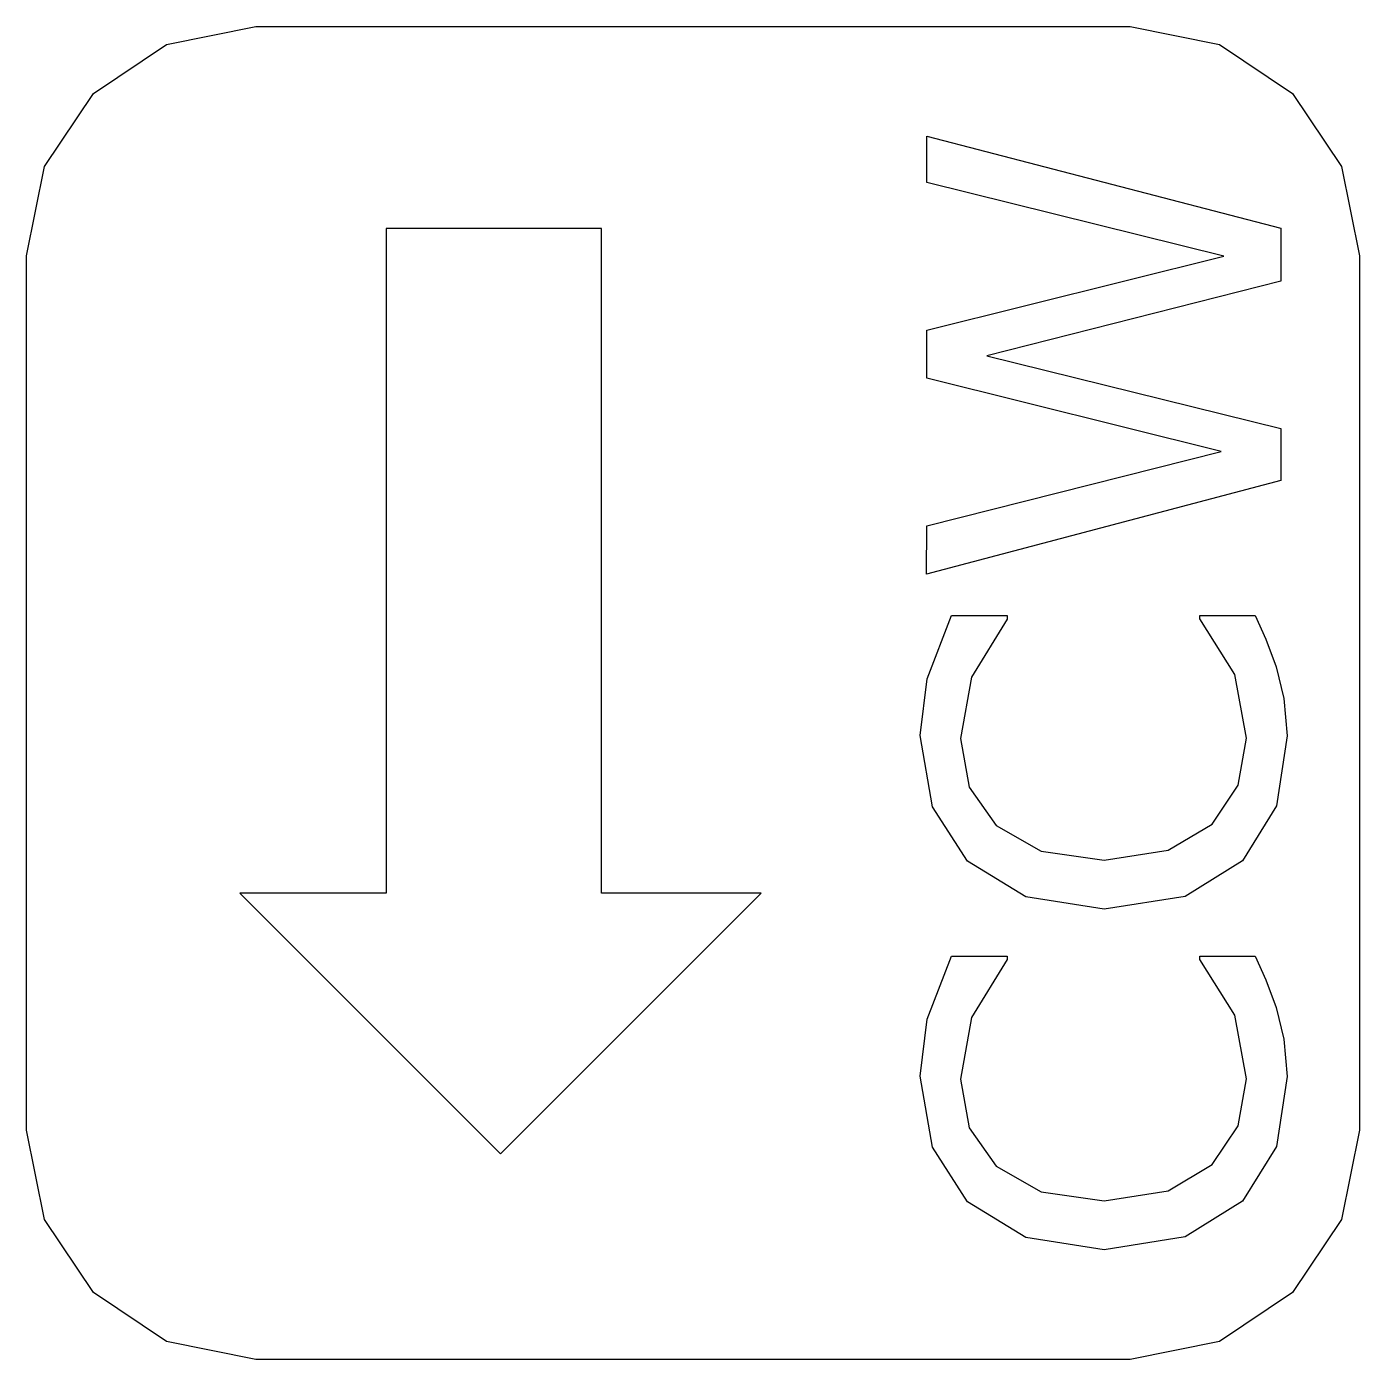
# Model space of a CAD drawing. Extents: x 11.06 to 16.58, y -23.98 to -18.46.
import ezdxf

# ---------------------------------------------------------------- set-up
doc = ezdxf.new("R2010")
doc.units = 0

msp = doc.modelspace()

# ---------------------------------------------------------------- linework, layer by layer
at = {"layer": 'Layer 1'}
for p, q in [((11.641799, -18.536982), (12.011738, -18.462662)), ((12.011738, -18.462662), (12.0117, -18.4627)), ((12.0117, -18.4627), (15.6301, -18.4627)), ((15.6301, -18.4627), (16.000039, -18.53702)), ((11.34034, -18.739902), (11.641799, -18.536982)), ((16.000039, -18.53702), (16.301499, -18.73994)), ((11.13742, -19.041361), (11.34034, -18.739902)), ((16.301499, -18.73994), (16.504418, -19.041399)), ((14.788, -18.916), (16.25375, -19.296957)), ((14.788, -19.107014), (14.788, -18.916)), ((11.0631, -19.4113), (11.13742, -19.041361)), ((16.504418, -19.041399), (16.578738, -19.411338)), ((16.01848, -19.413157), (14.788, -19.107014)), ((12.5505, -19.2981), (12.5505, -22.0486)), ((13.4427, -19.2981), (12.5505, -19.2981)), ((13.4427, -22.0486), (13.4427, -19.2981)), ((16.25375, -19.296957), (16.2537, -19.5165)), ((11.063062, -23.029662), (11.0631, -19.4113)), ((14.788, -19.7193), (16.01848, -19.413157)), ((16.578738, -19.411338), (16.5787, -23.0297)), ((16.2537, -19.5165), (15.037, -19.824612)), ((14.788, -19.917198), (14.788, -19.7193)), ((15.037, -19.824612), (16.2537, -20.125833)), ((16.00667, -20.220388), (14.788, -19.917198)), ((16.2537, -20.125833), (16.2537, -20.3404)), ((14.788, -20.5285), (16.00667, -20.220388)), ((16.2537, -20.3404), (14.78795, -20.728247)), ((14.78795, -20.728247), (14.788, -20.5285)), ((14.789935, -21.161445), (14.890342, -20.899599)), ((14.890342, -20.899599), (15.1217, -20.8996)), ((15.1217, -20.8996), (15.1217, -20.9143)), ((15.919051, -20.913314), (15.919, -20.8996)), ((15.919, -20.8996), (16.1474, -20.8996)), ((16.1474, -20.8996), (16.191697, -20.998038)), ((15.1217, -20.9143), (14.974042, -21.15449)), ((16.063756, -21.14366), (15.919051, -20.913314)), ((16.191697, -20.998038), (16.23501, -21.112227)), ((16.23501, -21.112227), (16.266511, -21.24315)), ((14.761388, -21.396713), (14.789935, -21.161445)), ((14.974042, -21.15449), (14.927776, -21.409445)), ((16.111991, -21.407476), (16.063756, -21.14366)), ((16.266511, -21.24315), (16.280292, -21.397698)), ((14.811591, -21.691044), (14.761388, -21.396713)), ((16.280292, -21.397698), (16.235994, -21.688091)), ((14.927776, -21.409445), (14.964198, -21.610259)), ((16.077537, -21.602384), (16.111991, -21.407476)), ((14.964198, -21.610259), (15.075434, -21.768745)), ((15.969255, -21.762839), (16.077537, -21.602384)), ((14.95728, -21.916468), (14.811591, -21.691044)), ((16.235994, -21.688091), (16.095227, -21.914499)), ((15.075434, -21.768745), (15.262467, -21.875058)), ((15.788128, -21.87112), (15.969255, -21.762839)), ((15.262467, -21.875058), (15.522344, -21.912465)), ((15.522344, -21.912465), (15.788128, -21.87112)), ((15.198454, -22.064126), (14.95728, -21.916468)), ((16.095227, -21.914499), (15.857991, -22.062157)), ((12.5505, -22.0486), (11.9453, -22.0486)), ((11.9453, -22.0486), (13.02409, -23.12739)), ((13.02409, -23.12739), (14.10288, -22.0486)), ((14.10288, -22.0486), (13.4427, -22.0486)), ((15.857991, -22.062157), (15.522316, -22.115314)), ((15.522316, -22.115314), (15.198454, -22.064126)), ((14.789935, -22.571046), (14.890342, -22.3092)), ((14.890342, -22.3092), (15.1217, -22.3092)), ((15.1217, -22.324), (14.974042, -22.56419)), ((15.1217, -22.3092), (15.1217, -22.324)), ((15.919051, -22.323016), (15.919, -22.3092)), ((15.919, -22.3092), (16.1474, -22.3092)), ((16.063756, -22.553362), (15.919051, -22.323016)), ((16.1474, -22.3092), (16.191697, -22.407639)), ((16.191697, -22.407639), (16.23501, -22.521826)), ((16.111991, -22.817176), (16.063756, -22.553362)), ((16.23501, -22.521826), (16.266511, -22.652749)), ((14.761388, -22.806315), (14.789935, -22.571046)), ((14.974042, -22.56419), (14.927776, -22.819145)), ((16.266511, -22.652749), (16.280292, -22.807297)), ((14.811591, -23.100644), (14.761388, -22.806315)), ((14.927776, -22.819145), (14.964198, -23.01996)), ((16.077537, -23.012084), (16.111991, -22.817176)), ((16.280292, -22.807297), (16.235994, -23.097692)), ((11.137382, -23.399601), (11.063062, -23.029662)), ((14.964198, -23.01996), (15.075434, -23.178445)), ((15.969255, -23.172538), (16.077537, -23.012084)), ((16.5787, -23.0297), (16.50438, -23.399639)), ((14.95728, -23.326069), (14.811591, -23.100644)), ((16.235994, -23.097692), (16.095227, -23.324099)), ((15.075434, -23.178445), (15.262467, -23.284758)), ((15.788128, -23.280821), (15.969255, -23.172538)), ((15.198454, -23.473728), (14.95728, -23.326069)), ((15.262467, -23.284758), (15.522344, -23.322166)), ((15.522344, -23.322166), (15.788128, -23.280821)), ((16.095227, -23.324099), (15.857991, -23.471758)), ((11.340301, -23.70106), (11.137382, -23.399601)), ((16.50438, -23.399639), (16.30146, -23.701098)), ((15.522316, -23.524915), (15.198454, -23.473728)), ((15.857991, -23.471758), (15.522316, -23.524915)), ((11.641761, -23.90398), (11.340301, -23.70106)), ((16.30146, -23.701098), (16.000001, -23.904018)), ((12.0117, -23.9783), (11.641761, -23.90398)), ((16.000001, -23.904018), (15.630062, -23.978338)), ((15.630062, -23.978338), (12.0117, -23.9783))]:
    msp.add_line(p, q, dxfattribs=at)

doc.saveas('drawing.dxf')
